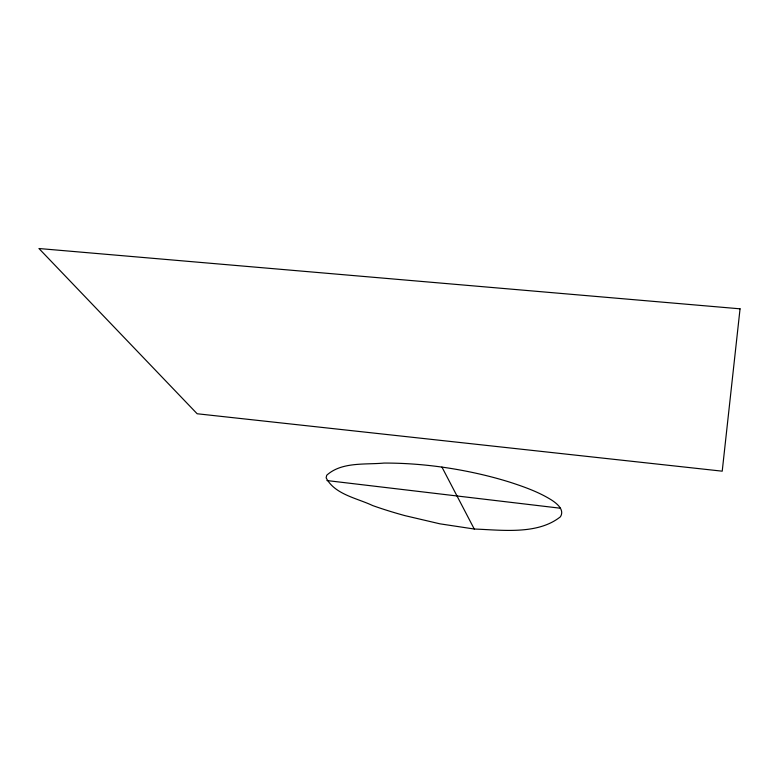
<?xml version="1.0" encoding="UTF-8"?>
<svg xmlns="http://www.w3.org/2000/svg" width="779" height="779" viewBox="0 0 779 779"><rect width="100%" height="100%" fill="white"/><g stroke="black" fill="none" stroke-linecap="round" stroke-linejoin="round"><path stroke-width="1.17" d="M474.255 529.029C501.695 529.983 537.568 535.115 560.471 516.74C564.882 509.661 556.644 503.302 551.328 499.884C538.834 492.094 524.871 487.099 510.956 482.532A122.352 31.15 9.8 0 0 482.97 474.82C450.574 467.166 417.32 462.989 384.028 463.067C365.166 464.82 341.738 461.635 326.722 475.248L326.138 477.809C334.668 494.461 356.928 498.102 372.664 505.561A164.953 43.926 9.6 0 0 405.07 515.669L439.921 523.829L474.255 529.029L441.936 467.079M326.927 480.555L560.52 508.239M740.05 308.825L722.221 471.178L197.145 413.756L38.95 248.52L740.05 308.825"/></g></svg>
